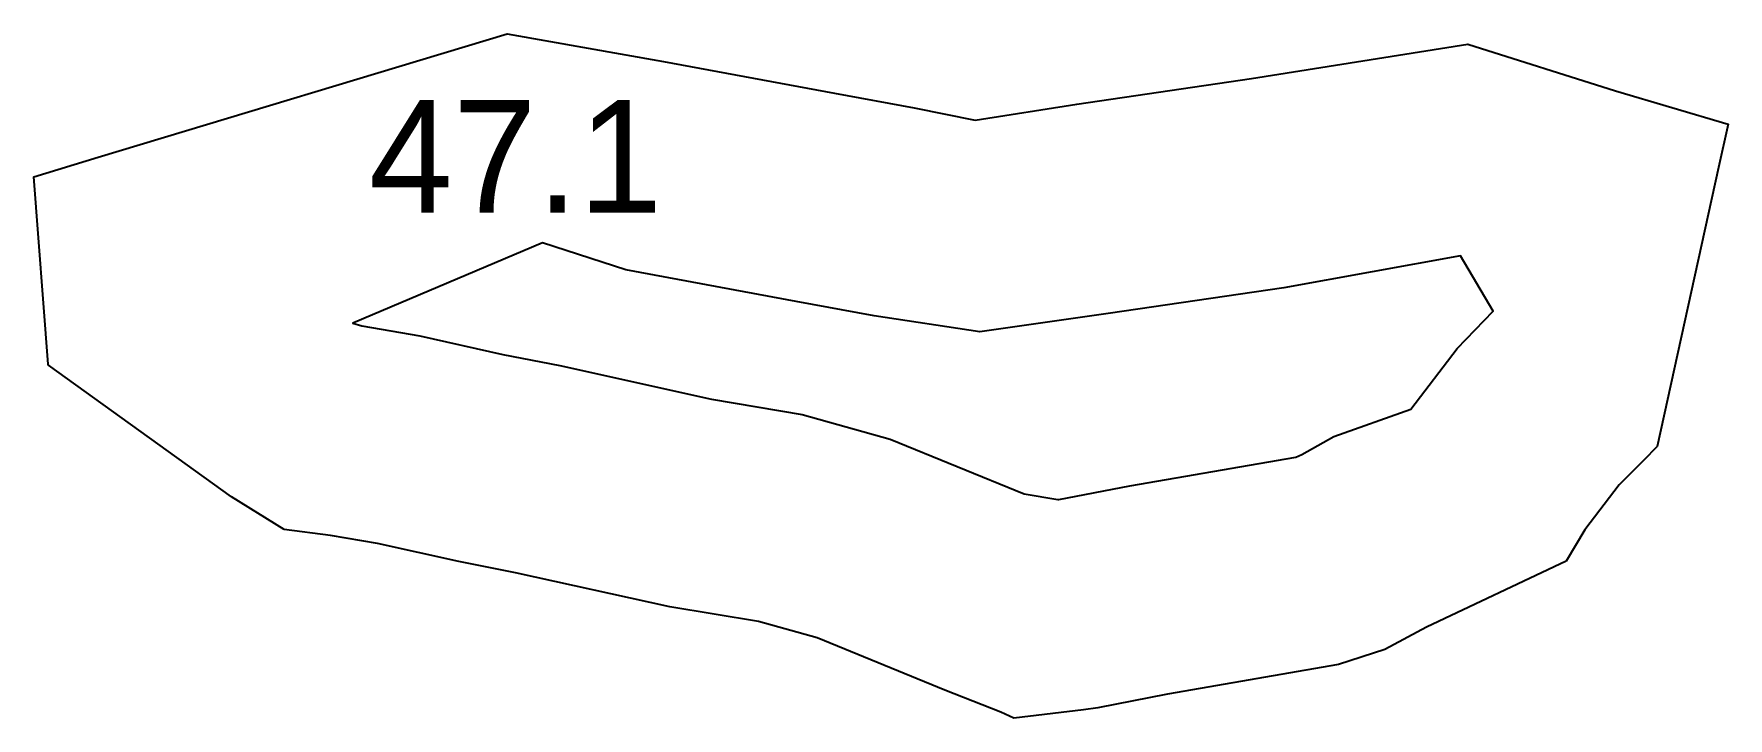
# Model space of a CAD drawing. Extents: x 57.1 to 132.3, y 6.4 to 36.7.
import ezdxf

# ---------------------------------------------------------------- set-up
doc = ezdxf.new("R2010")
doc.units = 0
doc.layers.get('0').update_dxf_attribs({"color": 255, "linetype": 'CONTINUOUS'})

msp = doc.modelspace()

# ---------------------------------------------------------------- linework, layer by layer
at = {"color": 1}
for points in [[(68.2219, 14.7269), (65.8929, 16.1686), (57.7658, 22.0117), (57.7608, 22.0561), (57.1238, 30.3649), (59.9814, 31.2333), (78.1105, 36.6993), (85.0501, 35.4732), (92.6326, 34.0714), (96.1546, 33.4221), (98.8614, 32.8802), (103.375, 33.5858), (111.124, 34.7203), (120.708, 36.2504), (127.257, 34.174), (132.254, 32.701), (131.832, 30.7706), (129.113, 18.4057), (128.507, 17.7873), (127.418, 16.6967), (125.901, 14.7018), (125.073, 13.316), (118.876, 10.394), (117.024, 9.40752), (114.984, 8.73804), (107.39, 7.42168), (104.307, 6.82067), (103.676, 6.7278), (100.577, 6.35951), (100.007, 6.62559), (97.5218, 7.60106), (91.8587, 9.91462), (89.2515, 10.6393), (85.325, 11.2965), (78.4834, 12.8043), (75.9629, 13.2967), (72.3557, 14.1069), (70.2781, 14.464)], [(71.6712, 23.7516), (74.2447, 23.3065), (77.9156, 22.483), (80.4456, 21.9886), (87.1763, 20.5038), (91.1949, 19.8275), (95.0971, 18.7301), (101.037, 16.3099), (102.524, 16.0483), (102.582, 16.0525), (105.73, 16.6653), (113.088, 17.9362), (113.348, 18.0496), (114.774, 18.8422), (118.184, 20.0536), (120.243, 22.756), (121.839, 24.4005), (120.39, 26.8643), (112.551, 25.4379), (104.769, 24.2982), (99.0743, 23.4911), (94.3907, 24.1977), (90.9267, 24.8361), (83.3778, 26.2318), (79.6767, 27.4393), (71.2615, 23.8743)]]:
    msp.add_lwpolyline(points, close=True, dxfattribs=at)

# ---------------------------------------------------------------- texts
msp.add_text('47.1', height=5).set_placement((71.9818, 28.7653))

doc.saveas('drawing.dxf')
